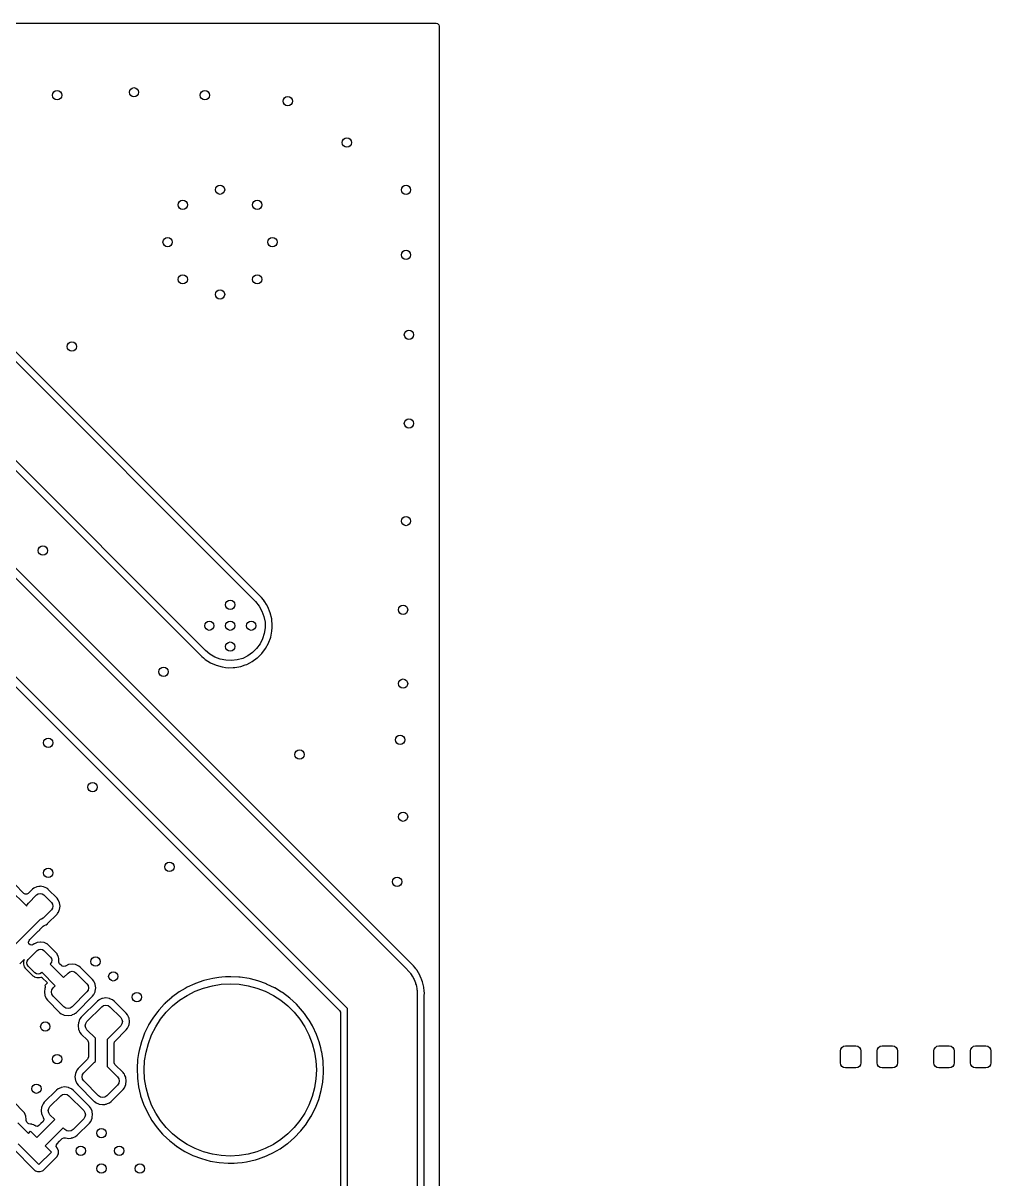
# Model space of a CAD drawing. Extents: x 4.14 to 8.85, y -5.31 to -1.77.
# Drawn here: x 6.973 to 8.609, y -3.728 to -1.773 of the extents above; entities that cross this region are included whole.
import ezdxf

# ---------------------------------------------------------------- set-up
doc = ezdxf.new("R2010")
doc.units = 0
doc.header["$MEASUREMENT"] = 0
doc.layers.add('BLACK', color=7, linetype='CONTINUOUS')

msp = doc.modelspace()

# ---------------------------------------------------------------- linework, layer by layer
at = {"layer": 'BLACK', "linetype": 'CONTINUOUS'}
for p, q in [((4.14018, -1.77301), (7.67085, -1.77301)), ((7.67085, -1.77301), (7.67353, -1.7738)), ((7.67353, -1.7738), (7.67536, -1.77591)), ((7.67536, -1.77591), (7.67581, -1.77797)), ((7.67581, -1.77797), (7.67581, -5.30864)), ((6.45842, -1.84407), (7.36459, -2.75024)), ((7.3755, -2.74442), (6.46835, -1.83727)), ((7.28108, -2.83376), (6.3922, -1.94488)), ((6.38875, -1.95817), (7.2746, -2.84402)), ((6.33274, -2.08423), (7.62176, -3.37324)), ((7.62923, -3.36398), (6.34267, -2.07742)), ((7.52094, -3.43946), (6.26652, -2.18504)), ((6.26308, -2.19832), (7.50766, -3.44291)), ((7.36459, -2.75024), (7.3656, -2.75127)), ((7.3656, -2.75127), (7.37168, -2.75881)), ((7.37887, -2.74855), (7.3755, -2.74442)), ((7.38087, -2.75099), (7.37887, -2.74855)), ((7.38106, -2.75123), (7.38087, -2.75099)), ((7.38116, -2.75139), (7.38106, -2.75123)), ((7.38402, -2.7562), (7.38116, -2.75139)), ((7.38116, -2.75139), (7.38116, -2.75139)), ((7.37168, -2.75881), (7.37644, -2.76723)), ((7.37644, -2.76723), (7.37977, -2.77632)), ((7.38645, -2.76028), (7.38402, -2.7562)), ((7.39044, -2.77003), (7.38645, -2.76028)), ((7.39294, -2.78027), (7.39044, -2.77003)), ((7.37977, -2.77632), (7.38157, -2.78583)), ((7.38157, -2.78583), (7.38179, -2.7955)), ((7.39296, -2.78045), (7.39294, -2.78027)), ((7.39309, -2.7819), (7.39296, -2.78045)), ((7.39296, -2.78045), (7.39296, -2.78045)), ((7.39391, -2.79076), (7.39309, -2.7819)), ((7.39367, -2.79495), (7.3939, -2.79094)), ((7.3939, -2.79094), (7.39391, -2.79076)), ((7.3939, -2.79094), (7.3939, -2.79094)), ((7.37751, -2.81431), (7.37313, -2.82294)), ((7.38042, -2.80508), (7.37751, -2.81431)), ((7.38179, -2.7955), (7.38042, -2.80508)), ((7.3881, -2.81989), (7.39063, -2.81305)), ((7.39063, -2.81305), (7.39117, -2.81159)), ((7.39117, -2.81159), (7.39331, -2.80128)), ((7.39331, -2.80128), (7.39367, -2.79495)), ((7.28846, -2.84002), (7.28108, -2.83376)), ((7.3674, -2.83074), (7.36048, -2.8375)), ((7.37313, -2.82294), (7.3674, -2.83074)), ((7.37625, -2.83887), (7.38234, -2.83086)), ((7.38234, -2.83086), (7.38245, -2.83072)), ((7.38234, -2.83086), (7.38234, -2.83086)), ((7.38245, -2.83072), (7.38752, -2.82148)), ((7.38752, -2.82148), (7.3881, -2.81989)), ((7.2746, -2.84402), (7.27467, -2.84407)), ((7.27467, -2.84407), (7.27467, -2.84408)), ((7.27467, -2.84408), (7.27743, -2.84645)), ((7.27743, -2.84645), (7.28055, -2.84914)), ((7.28055, -2.84914), (7.28946, -2.85476)), ((7.29676, -2.84499), (7.28846, -2.84002)), ((7.30577, -2.84853), (7.29676, -2.84499)), ((7.31523, -2.85056), (7.30577, -2.84853)), ((7.3249, -2.85102), (7.31523, -2.85056)), ((7.33451, -2.84989), (7.3249, -2.85102)), ((7.34381, -2.84721), (7.33451, -2.84989)), ((7.35254, -2.84304), (7.34381, -2.84721)), ((7.36048, -2.8375), (7.35254, -2.84304)), ((7.35565, -2.85484), (7.35981, -2.85269)), ((7.35981, -2.85269), (7.35998, -2.85261)), ((7.35981, -2.85269), (7.35981, -2.85269)), ((7.35998, -2.85261), (7.36853, -2.84645)), ((7.36853, -2.84645), (7.3689, -2.84609)), ((7.3689, -2.84609), (7.37556, -2.8396)), ((7.37556, -2.8396), (7.37607, -2.8391)), ((7.37607, -2.8391), (7.37625, -2.83887)), ((7.28946, -2.85476), (7.29911, -2.85901)), ((7.29911, -2.85901), (7.30927, -2.86178)), ((7.30927, -2.86178), (7.30945, -2.8618)), ((7.30945, -2.8618), (7.30945, -2.8618)), ((7.30945, -2.8618), (7.31486, -2.86244)), ((7.31486, -2.86244), (7.31973, -2.86302)), ((7.31973, -2.86302), (7.32786, -2.86277)), ((7.32786, -2.86277), (7.33008, -2.8627)), ((7.33008, -2.8627), (7.33008, -2.8627)), ((7.33008, -2.8627), (7.33026, -2.8627)), ((7.33026, -2.8627), (7.33385, -2.86205)), ((7.33385, -2.86205), (7.34045, -2.86085)), ((7.34045, -2.86085), (7.34063, -2.86082)), ((7.34045, -2.86085), (7.34045, -2.86085)), ((7.34063, -2.86082), (7.34827, -2.85823)), ((7.34827, -2.85823), (7.35044, -2.85749)), ((7.35044, -2.85749), (7.35061, -2.85743)), ((7.35044, -2.85749), (7.35044, -2.85749)), ((7.35061, -2.85743), (7.35565, -2.85484)), ((6.94914, -3.23686), (6.97885, -3.26658)), ((6.97395, -3.24495), (6.9583, -3.2293)), ((6.98795, -3.23797), (6.98097, -3.24495)), ((6.98805, -3.23786), (6.98795, -3.23797)), ((6.98817, -3.23777), (6.98805, -3.23786)), ((6.99048, -3.23596), (6.98817, -3.23777)), ((6.99073, -3.23576), (6.99048, -3.23596)), ((6.99048, -3.23596), (6.99048, -3.23596)), ((6.99593, -3.23351), (6.99073, -3.23576)), ((6.9991, -3.23308), (6.99593, -3.23351)), ((7.00121, -3.23279), (6.9991, -3.23308)), ((7.00155, -3.23274), (7.00121, -3.23279)), ((7.00716, -3.23351), (7.00155, -3.23274)), ((7.01236, -3.23576), (7.00716, -3.23351)), ((7.01335, -3.23654), (7.01236, -3.23576)), ((7.01492, -3.23777), (7.01335, -3.23654)), ((7.01504, -3.23786), (7.01492, -3.23777)), ((7.01492, -3.23777), (7.01492, -3.23777)), ((7.02984, -3.25266), (7.01504, -3.23786)), ((6.97572, -3.24609), (6.97395, -3.24495)), ((6.97851, -3.24629), (6.97572, -3.24609)), ((6.98097, -3.24495), (6.97851, -3.24629)), ((6.97944, -3.26416), (6.98136, -3.26128)), ((6.98136, -3.26128), (6.99528, -3.24736)), ((6.99528, -3.24736), (6.99816, -3.24544)), ((6.99816, -3.24544), (7.00155, -3.24477)), ((7.00155, -3.24477), (7.00494, -3.24544)), ((7.00494, -3.24544), (7.00781, -3.24736)), ((7.00781, -3.24736), (7.02034, -3.25989)), ((7.02034, -3.25989), (7.02226, -3.26276)), ((7.02226, -3.26276), (7.02293, -3.26615)), ((7.03194, -3.25534), (7.02984, -3.25266)), ((7.03419, -3.26054), (7.03194, -3.25534)), ((7.03496, -3.26615), (7.03419, -3.26054)), ((6.97885, -3.26658), (6.97899, -3.26644)), ((6.97899, -3.26644), (6.97944, -3.26416)), ((7.02034, -3.27242), (7.00642, -3.28634)), ((7.01365, -3.29584), (7.02984, -3.27965)), ((7.02226, -3.26954), (7.02034, -3.27242)), ((7.02293, -3.26615), (7.02226, -3.26954)), ((7.02984, -3.27965), (7.03049, -3.27881)), ((7.03049, -3.27881), (7.03174, -3.27722)), ((7.03174, -3.27722), (7.03194, -3.27697)), ((7.03174, -3.27722), (7.03174, -3.27722)), ((7.03194, -3.27697), (7.0321, -3.27659)), ((7.0321, -3.27659), (7.03367, -3.27297)), ((7.03367, -3.27297), (7.03419, -3.27177)), ((7.03419, -3.27177), (7.03496, -3.26615)), ((6.98999, -3.29999), (6.97373, -3.31624)), ((7.00126, -3.28871), (6.98999, -3.29999)), ((6.98999, -3.29999), (6.98999, -3.29999)), ((7.0007, -3.306), (7.00641, -3.30029)), ((7.00354, -3.28826), (7.00126, -3.28871)), ((7.00642, -3.28634), (7.00354, -3.28826)), ((7.00641, -3.30029), (7.00795, -3.29924)), ((7.00795, -3.29924), (7.01097, -3.29794)), ((7.01097, -3.29794), (7.01134, -3.29765)), ((7.01134, -3.29765), (7.01353, -3.29593)), ((7.01353, -3.29593), (7.01365, -3.29584)), ((7.01353, -3.29593), (7.01353, -3.29593)), ((6.97286, -3.31755), (6.95755, -3.33286)), ((6.97373, -3.31624), (6.97286, -3.31755)), ((6.98408, -3.32272), (6.98445, -3.32225)), ((6.98445, -3.32225), (6.99811, -3.3086)), ((6.99811, -3.3086), (6.99812, -3.30858)), ((6.99812, -3.30858), (6.99881, -3.3079)), ((6.99881, -3.3079), (7.00062, -3.30611)), ((7.00062, -3.30611), (7.00065, -3.30605)), ((7.00065, -3.30605), (7.0007, -3.306)), ((6.98121, -3.35652), (6.99652, -3.34121)), ((6.98162, -3.3273), (6.98251, -3.32465)), ((6.98231, -3.33001), (6.98162, -3.3273)), ((6.98436, -3.33192), (6.98231, -3.33001)), ((6.98251, -3.32465), (6.98272, -3.32438)), ((6.98272, -3.32438), (6.98406, -3.3227)), ((6.98406, -3.3227), (6.98406, -3.3227)), ((6.98406, -3.3227), (6.98408, -3.32272)), ((6.98711, -3.33242), (6.98436, -3.33192)), ((6.98969, -3.33135), (6.98711, -3.33242)), ((6.99112, -3.3302), (6.98969, -3.33135)), ((6.99136, -3.33001), (6.99112, -3.3302)), ((6.99165, -3.32988), (6.99136, -3.33001)), ((6.99618, -3.32782), (6.99165, -3.32988)), ((6.99165, -3.32988), (6.99165, -3.32988)), ((6.9965, -3.32767), (6.99618, -3.32782)), ((6.99618, -3.32782), (6.99618, -3.32782)), ((6.99685, -3.32762), (6.9965, -3.32767)), ((6.99652, -3.34121), (6.99907, -3.3395)), ((7.00174, -3.32692), (6.99685, -3.32762)), ((6.99685, -3.32762), (6.99685, -3.32762)), ((6.99907, -3.3395), (7.00209, -3.3389)), ((7.00209, -3.32687), (7.00174, -3.32692)), ((7.00244, -3.32692), (7.00209, -3.32687)), ((7.00209, -3.3389), (7.0051, -3.3395)), ((7.00733, -3.32762), (7.00244, -3.32692)), ((7.0051, -3.3395), (7.00766, -3.34121)), ((7.00768, -3.32767), (7.00733, -3.32762)), ((7.00733, -3.32762), (7.00733, -3.32762)), ((7.00766, -3.34121), (7.01879, -3.35234)), ((7.008, -3.32782), (7.00768, -3.32767)), ((7.01253, -3.32988), (7.008, -3.32782)), ((7.008, -3.32782), (7.008, -3.32782)), ((7.01281, -3.33001), (7.01253, -3.32988)), ((7.01306, -3.3302), (7.01281, -3.33001)), ((7.01449, -3.33135), (7.01306, -3.3302)), ((7.01306, -3.3302), (7.01306, -3.3302)), ((7.0147, -3.33152), (7.01449, -3.33135)), ((7.02848, -3.3453), (7.0147, -3.33152)), ((6.96709, -3.36362), (6.97405, -3.35666)), ((6.97405, -3.35666), (6.97297, -3.3598)), ((6.97297, -3.3598), (6.97297, -3.35996)), ((6.97297, -3.35996), (6.97298, -3.36357)), ((6.9789, -3.36209), (6.9795, -3.35907)), ((6.9795, -3.35907), (6.98121, -3.35652)), ((7.01879, -3.35234), (7.0205, -3.3549)), ((7.0205, -3.36093), (7.01879, -3.36348)), ((7.0205, -3.3549), (7.0211, -3.35791)), ((7.0211, -3.35791), (7.0205, -3.36093)), ((7.02999, -3.34719), (7.02848, -3.3453)), ((7.03012, -3.34747), (7.02999, -3.34719)), ((7.03194, -3.35146), (7.03012, -3.34747)), ((7.03012, -3.34747), (7.03012, -3.34747)), ((7.03233, -3.35232), (7.03194, -3.35146)), ((7.03238, -3.35267), (7.03233, -3.35232)), ((7.03272, -3.35502), (7.03238, -3.35267)), ((7.03238, -3.35267), (7.03238, -3.35267)), ((7.03313, -3.35791), (7.03272, -3.35502)), ((7.03291, -3.35945), (7.03308, -3.35826)), ((7.03297, -3.36121), (7.03291, -3.35945)), ((7.03431, -3.36366), (7.03297, -3.36121)), ((7.03308, -3.35826), (7.03313, -3.35791)), ((7.03308, -3.35826), (7.03308, -3.35826)), ((6.97298, -3.36357), (6.97298, -3.3644)), ((6.97298, -3.3644), (6.97447, -3.36874)), ((6.97447, -3.36874), (6.97609, -3.37092)), ((6.97609, -3.37092), (6.98908, -3.38391)), ((6.9795, -3.3651), (6.9789, -3.36209)), ((6.98121, -3.36766), (6.9795, -3.3651)), ((6.99234, -3.37879), (6.98121, -3.36766)), ((6.9949, -3.3805), (6.99234, -3.37879)), ((6.99791, -3.3811), (6.9949, -3.3805)), ((7.00093, -3.3805), (6.99791, -3.3811)), ((7.00348, -3.37879), (7.00093, -3.3805)), ((7.00418, -3.3781), (7.00348, -3.37879)), ((7.02692, -3.40084), (7.00418, -3.3781)), ((7.01879, -3.36348), (7.0181, -3.36418)), ((7.0181, -3.36418), (7.04084, -3.38692)), ((7.03771, -3.36706), (7.03431, -3.36366)), ((7.03839, -3.36763), (7.03771, -3.36706)), ((7.04104, -3.36851), (7.03839, -3.36763)), ((7.04084, -3.38692), (7.04841, -3.37935)), ((7.04375, -3.36781), (7.04104, -3.36851)), ((7.04378, -3.3678), (7.04375, -3.36781)), ((7.04403, -3.3676), (7.04378, -3.3678)), ((7.04948, -3.36524), (7.04403, -3.3676)), ((7.04841, -3.37935), (7.0516, -3.37722)), ((7.05537, -3.36443), (7.04948, -3.36524)), ((7.0516, -3.37722), (7.05537, -3.37647)), ((7.06125, -3.36524), (7.05537, -3.36443)), ((7.05537, -3.37647), (7.05913, -3.37722)), ((7.05913, -3.37722), (7.06233, -3.37935)), ((7.0667, -3.3676), (7.06125, -3.36524)), ((7.06233, -3.37935), (7.08042, -3.39745)), ((7.0695, -3.3698), (7.0667, -3.3676)), ((7.08998, -3.39027), (7.0695, -3.3698)), ((7.62176, -3.37324), (7.62277, -3.37427)), ((7.62277, -3.37427), (7.62471, -3.37668)), ((7.62471, -3.37668), (7.62679, -3.37897)), ((7.62679, -3.37897), (7.62774, -3.38044)), ((7.62774, -3.38044), (7.62884, -3.38181)), ((7.62934, -3.36409), (7.62923, -3.36398)), ((7.63241, -3.36698), (7.62934, -3.36409)), ((7.63252, -3.36712), (7.63241, -3.36698)), ((7.63526, -3.37059), (7.63252, -3.36712)), ((7.63252, -3.36712), (7.63252, -3.36712)), ((7.63532, -3.37066), (7.63526, -3.37059)), ((7.63648, -3.37209), (7.63532, -3.37066)), ((7.63823, -3.37423), (7.63648, -3.37209)), ((7.63832, -3.37439), (7.63823, -3.37423)), ((7.63838, -3.37448), (7.63832, -3.37439)), ((7.63875, -3.37502), (7.63838, -3.37448)), ((7.63893, -3.37525), (7.63875, -3.37502)), ((7.64104, -3.37894), (7.63893, -3.37525)), ((7.64122, -3.37925), (7.64104, -3.37894)), ((7.64126, -3.37932), (7.64122, -3.37925)), ((7.64352, -3.38311), (7.64126, -3.37932)), ((6.98908, -3.38391), (6.98914, -3.38395)), ((6.98914, -3.38395), (6.9911, -3.38541)), ((6.9911, -3.38541), (6.99128, -3.38554)), ((6.99128, -3.38554), (6.99142, -3.38559)), ((6.99142, -3.38559), (6.99142, -3.38559)), ((6.99142, -3.38559), (6.99548, -3.38697)), ((6.99548, -3.38697), (6.99548, -3.38697)), ((6.99548, -3.38697), (6.99563, -3.38703)), ((6.99563, -3.38703), (6.99793, -3.38702)), ((6.99793, -3.38702), (7.00006, -3.38702)), ((7.00006, -3.38702), (7.00006, -3.38702)), ((7.00006, -3.38702), (7.00022, -3.38702)), ((7.00022, -3.38702), (7.00243, -3.38626)), ((7.00243, -3.38626), (7.00391, -3.38635)), ((7.00391, -3.38635), (7.00442, -3.38672)), ((7.00442, -3.38672), (7.01357, -3.39587)), ((7.01357, -3.39587), (7.00915, -3.4003)), ((7.00915, -3.4003), (7.00989, -3.40165)), ((7.08042, -3.39745), (7.08255, -3.40064)), ((7.08255, -3.40064), (7.0833, -3.40441)), ((7.09217, -3.39307), (7.08998, -3.39027)), ((7.09322, -3.39548), (7.09217, -3.39307)), ((7.09436, -3.39813), (7.09322, -3.39548)), ((7.09453, -3.39852), (7.09436, -3.39813)), ((7.09534, -3.40441), (7.09453, -3.39852)), ((7.26272, -3.39758), (7.24989, -3.40351)), ((7.26376, -3.3971), (7.26272, -3.39758)), ((7.27831, -3.39203), (7.26376, -3.3971)), ((7.29329, -3.38841), (7.27831, -3.39203)), ((7.29255, -3.40082), (7.30761, -3.39844)), ((7.30365, -3.38695), (7.29329, -3.38841)), ((7.30842, -3.38628), (7.30365, -3.38695)), ((7.30761, -3.39844), (7.32283, -3.39764)), ((7.30854, -3.38627), (7.30842, -3.38628)), ((7.30842, -3.38628), (7.30842, -3.38628)), ((7.31458, -3.38601), (7.30854, -3.38627)), ((7.32381, -3.38563), (7.31458, -3.38601)), ((7.32283, -3.39764), (7.33806, -3.39844)), ((7.32394, -3.38562), (7.32381, -3.38563)), ((7.32381, -3.38563), (7.32381, -3.38563)), ((7.3374, -3.38637), (7.32394, -3.38562)), ((7.3392, -3.38647), (7.3374, -3.38637)), ((7.33806, -3.39844), (7.35312, -3.40082)), ((7.33932, -3.38648), (7.3392, -3.38647)), ((7.3392, -3.38647), (7.3392, -3.38647)), ((7.35454, -3.38884), (7.33932, -3.38648)), ((7.35466, -3.38887), (7.35454, -3.38884)), ((7.3568, -3.38942), (7.35466, -3.38887)), ((7.35466, -3.38887), (7.35466, -3.38887)), ((7.36946, -3.39267), (7.3568, -3.38942)), ((7.36958, -3.39271), (7.36946, -3.39267)), ((7.38383, -3.3979), (7.36958, -3.39271)), ((7.36958, -3.39271), (7.36958, -3.39271)), ((7.38394, -3.39794), (7.38383, -3.3979)), ((7.38383, -3.3979), (7.38383, -3.3979)), ((7.38405, -3.39799), (7.38394, -3.39794)), ((7.38525, -3.39856), (7.38405, -3.39799)), ((7.38405, -3.39799), (7.38405, -3.39799)), ((7.39784, -3.4046), (7.38525, -3.39856)), ((7.62884, -3.38181), (7.63037, -3.3845)), ((7.63037, -3.3845), (7.63205, -3.38709)), ((7.63205, -3.38709), (7.63274, -3.3887)), ((7.63274, -3.3887), (7.63361, -3.39023)), ((7.63361, -3.39023), (7.63467, -3.39313)), ((7.63467, -3.39313), (7.6359, -3.39597)), ((7.6359, -3.39597), (7.63633, -3.39767)), ((7.63633, -3.39767), (7.63693, -3.39932)), ((7.63693, -3.39932), (7.63751, -3.40236)), ((7.64362, -3.38328), (7.64352, -3.38311)), ((7.64369, -3.38345), (7.64362, -3.38328)), ((7.64373, -3.38356), (7.64369, -3.38345)), ((7.64369, -3.38345), (7.64369, -3.38345)), ((7.64401, -3.38414), (7.64373, -3.38356)), ((7.64416, -3.3844), (7.64401, -3.38414)), ((7.64423, -3.38457), (7.64416, -3.3844)), ((7.64583, -3.38869), (7.64423, -3.38457)), ((7.64423, -3.38457), (7.64423, -3.38457)), ((7.64586, -3.38877), (7.64583, -3.38869)), ((7.6462, -3.38961), (7.64586, -3.38877)), ((7.64761, -3.39303), (7.6462, -3.38961)), ((7.64765, -3.39321), (7.64761, -3.39303)), ((7.64768, -3.39332), (7.64765, -3.39321)), ((7.64787, -3.39394), (7.64768, -3.39332)), ((7.64798, -3.39422), (7.64787, -3.39394)), ((7.64802, -3.3944), (7.64798, -3.39422)), ((7.649, -3.39871), (7.64802, -3.3944)), ((7.64901, -3.39879), (7.649, -3.39871)), ((7.65005, -3.40302), (7.64901, -3.39879)), ((7.00924, -3.40548), (7.00843, -3.41137)), ((7.00843, -3.41137), (7.00924, -3.41725)), ((7.00938, -3.40516), (7.00924, -3.40548)), ((7.00924, -3.41725), (7.00937, -3.41756)), ((7.00937, -3.41756), (7.00937, -3.41756)), ((7.00937, -3.41756), (7.00975, -3.41842)), ((7.00959, -3.40467), (7.00938, -3.40516)), ((7.00989, -3.40165), (7.00959, -3.40467)), ((7.00975, -3.41842), (7.0116, -3.4227)), ((7.02047, -3.41137), (7.02122, -3.4076)), ((7.02122, -3.41513), (7.02047, -3.41137)), ((7.02122, -3.4076), (7.02335, -3.40441)), ((7.02335, -3.41833), (7.02122, -3.41513)), ((7.02335, -3.40441), (7.02692, -3.40084)), ((7.04145, -3.43642), (7.02335, -3.41833)), ((7.08042, -3.41137), (7.05537, -3.43642)), ((7.06254, -3.44598), (7.08998, -3.41854)), ((7.08255, -3.40817), (7.08042, -3.41137)), ((7.0833, -3.40441), (7.08255, -3.40817)), ((7.08998, -3.41854), (7.09178, -3.41624)), ((7.09178, -3.41624), (7.09198, -3.41599)), ((7.09198, -3.41599), (7.09217, -3.41574)), ((7.09198, -3.41599), (7.09198, -3.41599)), ((7.09217, -3.41574), (7.09421, -3.41103)), ((7.09421, -3.41103), (7.0944, -3.4106)), ((7.0944, -3.4106), (7.09453, -3.41029)), ((7.0944, -3.4106), (7.0944, -3.4106)), ((7.09453, -3.41029), (7.09534, -3.40441)), ((7.22412, -3.42034), (7.22403, -3.42041)), ((7.23192, -3.41468), (7.22412, -3.42034)), ((7.22412, -3.42034), (7.22412, -3.42034)), ((7.23649, -3.41136), (7.23192, -3.41468)), ((7.23659, -3.4113), (7.23649, -3.41136)), ((7.24656, -3.40545), (7.23659, -3.4113)), ((7.23659, -3.4113), (7.23659, -3.4113)), ((7.23721, -3.42546), (7.25, -3.41715)), ((7.24978, -3.40356), (7.24656, -3.40545)), ((7.24989, -3.40351), (7.24978, -3.40356)), ((7.24989, -3.40351), (7.24989, -3.40351)), ((7.25, -3.41715), (7.26359, -3.41023)), ((7.26359, -3.41023), (7.27782, -3.40477)), ((7.27782, -3.40477), (7.29255, -3.40082)), ((7.35312, -3.40082), (7.36785, -3.40477)), ((7.36785, -3.40477), (7.38208, -3.41023)), ((7.38208, -3.41023), (7.39567, -3.41715)), ((7.39567, -3.41715), (7.40846, -3.42546)), ((7.39794, -3.40466), (7.39784, -3.4046)), ((7.40957, -3.4117), (7.39794, -3.40466)), ((7.39794, -3.40466), (7.39794, -3.40466)), ((7.41101, -3.41258), (7.40957, -3.4117)), ((7.42335, -3.4218), (7.41101, -3.41258)), ((7.63751, -3.40236), (7.63826, -3.40535)), ((7.63826, -3.40535), (7.63841, -3.4071)), ((7.63841, -3.4071), (7.63873, -3.40883)), ((7.63873, -3.40883), (7.6388, -3.41192)), ((7.6388, -3.41192), (7.63906, -3.415)), ((7.63906, -3.415), (7.63906, -3.85)), ((7.65011, -3.40327), (7.65005, -3.40302)), ((7.65013, -3.40354), (7.65011, -3.40327)), ((7.65014, -3.40356), (7.65013, -3.40354)), ((7.65024, -3.4042), (7.65014, -3.40356)), ((7.6503, -3.40449), (7.65024, -3.4042)), ((7.65032, -3.40468), (7.6503, -3.40449)), ((7.65065, -3.40909), (7.65032, -3.40468)), ((7.65032, -3.40468), (7.65032, -3.40468)), ((7.65065, -3.40917), (7.65065, -3.40909)), ((7.65107, -3.41376), (7.65065, -3.40917)), ((7.65089, -3.41693), (7.65106, -3.41394)), ((7.65089, -3.41721), (7.65089, -3.41693)), ((7.65089, -3.85359), (7.65089, -3.41721)), ((7.65106, -3.41394), (7.65107, -3.41376)), ((7.65106, -3.41394), (7.65106, -3.41394)), ((7.0116, -3.4227), (7.0138, -3.4255)), ((7.0138, -3.4255), (7.03427, -3.44598)), ((7.04464, -3.43855), (7.04145, -3.43642)), ((7.04841, -3.4393), (7.04464, -3.43855)), ((7.05217, -3.43855), (7.04841, -3.4393)), ((7.05537, -3.43642), (7.05217, -3.43855)), ((7.0983, -3.42686), (7.07086, -3.4543)), ((7.08042, -3.46148), (7.10548, -3.43642)), ((7.10064, -3.42503), (7.0983, -3.42686)), ((7.10085, -3.42486), (7.10064, -3.42503)), ((7.1011, -3.42467), (7.10085, -3.42486)), ((7.10085, -3.42486), (7.10085, -3.42486)), ((7.10584, -3.42262), (7.1011, -3.42467)), ((7.10548, -3.43642), (7.10867, -3.43429)), ((7.10624, -3.42244), (7.10584, -3.42262)), ((7.10655, -3.42231), (7.10624, -3.42244)), ((7.10624, -3.42244), (7.10624, -3.42244)), ((7.11244, -3.4215), (7.10655, -3.42231)), ((7.10867, -3.43429), (7.11244, -3.43354)), ((7.11832, -3.42231), (7.11244, -3.4215)), ((7.11244, -3.43354), (7.1162, -3.43429)), ((7.1162, -3.43429), (7.1194, -3.43642)), ((7.11863, -3.42244), (7.11832, -3.42231)), ((7.11936, -3.42276), (7.11863, -3.42244)), ((7.11863, -3.42244), (7.11863, -3.42244)), ((7.12377, -3.42467), (7.11936, -3.42276)), ((7.1194, -3.43642), (7.13749, -3.45452)), ((7.12657, -3.42686), (7.12377, -3.42467)), ((7.14705, -3.44734), (7.12657, -3.42686)), ((7.21108, -3.43218), (7.20254, -3.4414)), ((7.2125, -3.43064), (7.21108, -3.43218)), ((7.2126, -3.43056), (7.2125, -3.43064)), ((7.22394, -3.42049), (7.2126, -3.43056)), ((7.21458, -3.44584), (7.22536, -3.43505)), ((7.22403, -3.42041), (7.22394, -3.42049)), ((7.22394, -3.42049), (7.22394, -3.42049)), ((7.22536, -3.43505), (7.23721, -3.42546)), ((7.40846, -3.42546), (7.42031, -3.43505)), ((7.42031, -3.43505), (7.43109, -3.44584)), ((7.43473, -3.43219), (7.42335, -3.4218)), ((7.44504, -3.44364), (7.43473, -3.43219)), ((7.52094, -3.85), (7.52094, -3.43946)), ((7.03427, -3.44598), (7.03707, -3.44817)), ((7.03707, -3.44817), (7.03971, -3.44931)), ((7.03971, -3.44931), (7.04212, -3.45036)), ((7.04212, -3.45036), (7.04252, -3.45053)), ((7.04252, -3.45053), (7.04841, -3.45134)), ((7.04841, -3.45134), (7.05429, -3.45053)), ((7.05429, -3.45053), (7.05469, -3.45036)), ((7.05469, -3.45036), (7.05603, -3.44978)), ((7.05603, -3.44978), (7.05974, -3.44817)), ((7.05974, -3.44817), (7.05999, -3.44798)), ((7.05999, -3.44798), (7.06107, -3.44713)), ((7.06107, -3.44713), (7.06254, -3.44598)), ((7.06867, -3.4571), (7.06747, -3.45987)), ((7.07086, -3.4543), (7.06867, -3.4571)), ((7.13749, -3.45452), (7.13962, -3.45771)), ((7.13962, -3.45771), (7.14037, -3.46148)), ((7.14924, -3.45014), (7.14705, -3.44734)), ((7.15065, -3.45339), (7.14924, -3.45014)), ((7.15146, -3.45527), (7.15065, -3.45339)), ((7.1516, -3.45559), (7.15146, -3.45527)), ((7.15241, -3.46148), (7.1516, -3.45559)), ((7.19077, -3.4574), (7.18474, -3.46719)), ((7.19272, -3.45422), (7.19077, -3.4574)), ((7.193, -3.45385), (7.19272, -3.45422)), ((7.20027, -3.44428), (7.193, -3.45385)), ((7.19668, -3.47047), (7.20499, -3.45768)), ((7.20204, -3.44195), (7.20027, -3.44428)), ((7.20254, -3.4414), (7.20204, -3.44195)), ((7.20499, -3.45768), (7.21458, -3.44584)), ((7.43109, -3.44584), (7.44068, -3.45768)), ((7.44068, -3.45768), (7.44899, -3.47047)), ((7.44511, -3.44374), (7.44504, -3.44364)), ((7.4481, -3.4478), (7.44511, -3.44374)), ((7.44511, -3.44374), (7.44511, -3.44374)), ((7.45418, -3.45604), (7.4481, -3.4478)), ((7.45613, -3.45932), (7.45418, -3.45604)), ((7.4618, -3.46882), (7.45613, -3.45932)), ((7.50766, -3.44291), (7.509, -3.44536)), ((7.509, -3.44536), (7.50911, -3.44642)), ((7.50911, -3.44642), (7.50911, -3.85267)), ((7.06631, -3.46255), (7.0655, -3.46844)), ((7.0655, -3.46844), (7.06631, -3.47432)), ((7.06645, -3.46223), (7.06631, -3.46255)), ((7.06631, -3.47432), (7.06644, -3.47463)), ((7.06644, -3.47463), (7.06644, -3.47463)), ((7.06644, -3.47463), (7.06682, -3.47549)), ((7.06747, -3.45987), (7.06645, -3.46223)), ((7.06682, -3.47549), (7.06867, -3.47977)), ((7.07754, -3.46844), (7.07829, -3.46467)), ((7.07829, -3.4722), (7.07754, -3.46844)), ((7.07829, -3.46467), (7.08042, -3.46148)), ((7.08042, -3.4754), (7.07829, -3.4722)), ((7.09474, -3.48971), (7.08042, -3.4754)), ((7.13749, -3.46844), (7.11442, -3.49151)), ((7.1277, -3.49495), (7.14705, -3.47561)), ((7.13962, -3.46524), (7.13749, -3.46844)), ((7.14037, -3.46148), (7.13962, -3.46524)), ((7.14705, -3.47561), (7.14924, -3.47281)), ((7.14924, -3.47281), (7.15122, -3.46825)), ((7.15122, -3.46825), (7.15147, -3.46767)), ((7.15147, -3.46767), (7.1516, -3.46736)), ((7.15147, -3.46767), (7.15147, -3.46767)), ((7.1516, -3.46736), (7.15241, -3.46148)), ((7.18465, -3.46734), (7.1779, -3.48119)), ((7.18474, -3.46719), (7.18465, -3.46734)), ((7.18976, -3.48406), (7.19668, -3.47047)), ((7.44899, -3.47047), (7.45591, -3.48406)), ((7.46207, -3.46928), (7.4618, -3.46882)), ((7.46212, -3.46939), (7.46207, -3.46928)), ((7.46235, -3.46988), (7.46212, -3.46939)), ((7.46212, -3.46939), (7.46212, -3.46939)), ((7.46863, -3.48322), (7.46235, -3.46988)), ((7.06867, -3.47977), (7.07086, -3.48257)), ((7.07086, -3.48257), (7.08145, -3.49316)), ((7.08145, -3.49316), (7.08279, -3.49561)), ((7.08279, -3.49561), (7.08291, -3.49667)), ((7.08291, -3.49667), (7.08291, -3.52133)), ((7.09474, -3.52883), (7.09474, -3.48971)), ((7.11442, -3.49151), (7.11442, -3.53734)), ((7.12625, -3.49846), (7.12704, -3.49578)), ((7.12625, -3.53038), (7.12625, -3.49846)), ((7.12704, -3.49578), (7.1277, -3.49495)), ((7.17253, -3.49563), (7.16859, -3.51052)), ((7.17542, -3.48785), (7.17253, -3.49563)), ((7.17785, -3.4813), (7.17542, -3.48785)), ((7.1779, -3.48119), (7.17785, -3.4813)), ((7.17785, -3.4813), (7.17785, -3.4813)), ((7.18035, -3.51302), (7.18429, -3.49829)), ((7.18429, -3.49829), (7.18976, -3.48406)), ((7.45591, -3.48406), (7.46137, -3.49829)), ((7.46137, -3.49829), (7.46532, -3.51302)), ((7.47088, -3.48955), (7.46863, -3.48322)), ((7.47364, -3.4973), (7.47088, -3.48955)), ((7.47379, -3.49773), (7.47364, -3.4973)), ((7.47581, -3.50582), (7.47379, -3.49773)), ((7.16781, -3.51537), (7.16616, -3.52555)), ((7.16859, -3.51052), (7.16781, -3.51537)), ((7.17796, -3.52808), (7.18035, -3.51302)), ((7.46532, -3.51302), (7.46771, -3.52808)), ((7.47736, -3.51201), (7.47581, -3.50582)), ((7.47752, -3.51268), (7.47736, -3.51201)), ((7.47977, -3.52792), (7.47752, -3.51268)), ((8.35477, -3.51117), (8.35543, -3.50788)), ((8.35477, -3.53135), (8.35477, -3.51117)), ((8.35543, -3.50788), (8.35729, -3.50508)), ((8.35729, -3.50508), (8.36009, -3.50321)), ((8.36009, -3.50321), (8.36338, -3.50256)), ((8.36338, -3.50256), (8.38061, -3.50256)), ((8.38061, -3.50256), (8.3839, -3.50321)), ((8.3839, -3.50321), (8.3867, -3.50508)), ((8.3867, -3.50508), (8.38856, -3.50788)), ((8.38856, -3.50788), (8.38922, -3.51117)), ((8.38922, -3.51117), (8.38922, -3.53135)), ((8.41678, -3.51117), (8.41743, -3.50788)), ((8.41678, -3.53135), (8.41678, -3.51117)), ((8.41743, -3.50788), (8.4193, -3.50508)), ((8.4193, -3.50508), (8.4221, -3.50321)), ((8.4221, -3.50321), (8.42539, -3.50256)), ((8.42539, -3.50256), (8.44262, -3.50256)), ((8.44262, -3.50256), (8.44591, -3.50321)), ((8.44591, -3.50321), (8.44871, -3.50508)), ((8.44871, -3.50508), (8.45057, -3.50788)), ((8.45057, -3.50788), (8.45123, -3.51117)), ((8.45123, -3.51117), (8.45123, -3.53135)), ((8.51265, -3.51117), (8.5133, -3.50788)), ((8.51265, -3.53135), (8.51265, -3.51117)), ((8.5133, -3.50788), (8.51517, -3.50508)), ((8.51517, -3.50508), (8.51796, -3.50321)), ((8.51796, -3.50321), (8.52126, -3.50256)), ((8.52126, -3.50256), (8.53848, -3.50256)), ((8.53848, -3.50256), (8.54178, -3.50321)), ((8.54178, -3.50321), (8.54457, -3.50508)), ((8.54457, -3.50508), (8.54644, -3.50788)), ((8.54644, -3.50788), (8.54709, -3.51117)), ((8.54709, -3.51117), (8.54709, -3.53135)), ((8.57465, -3.51117), (8.57531, -3.50788)), ((8.57465, -3.53135), (8.57465, -3.51117)), ((8.57531, -3.50788), (8.57718, -3.50508)), ((8.57718, -3.50508), (8.57997, -3.50321)), ((8.57997, -3.50321), (8.58327, -3.50256)), ((8.58327, -3.50256), (8.60049, -3.50256)), ((8.60049, -3.50256), (8.60379, -3.50321)), ((8.60379, -3.50321), (8.60658, -3.50508)), ((8.60658, -3.50508), (8.60845, -3.50788)), ((8.60845, -3.50788), (8.6091, -3.51117)), ((8.6091, -3.51117), (8.6091, -3.53135)), ((7.08145, -3.52484), (7.06544, -3.54085)), ((7.075, -3.54803), (7.0931, -3.52993)), ((7.08212, -3.52402), (7.08145, -3.52484)), ((7.08291, -3.52133), (7.08212, -3.52402)), ((7.0931, -3.52993), (7.09474, -3.52883)), ((7.11442, -3.53734), (7.13207, -3.55499)), ((7.12637, -3.53144), (7.12625, -3.53038)), ((7.1277, -3.53389), (7.12637, -3.53144)), ((7.14163, -3.54781), (7.1277, -3.53389)), ((7.16612, -3.52585), (7.16518, -3.54074)), ((7.16613, -3.52573), (7.16612, -3.52585)), ((7.16612, -3.52585), (7.16612, -3.52585)), ((7.16616, -3.52555), (7.16613, -3.52573)), ((7.17717, -3.54331), (7.17796, -3.52808)), ((7.46771, -3.52808), (7.4685, -3.54331)), ((7.47999, -3.53244), (7.47977, -3.52792)), ((7.48043, -3.54129), (7.47999, -3.53244)), ((8.35543, -3.53464), (8.35477, -3.53135)), ((8.35729, -3.53744), (8.35543, -3.53464)), ((8.36009, -3.53931), (8.35729, -3.53744)), ((8.3867, -3.53744), (8.3839, -3.53931)), ((8.38856, -3.53464), (8.3867, -3.53744)), ((8.38922, -3.53135), (8.38856, -3.53464)), ((8.41743, -3.53464), (8.41678, -3.53135)), ((8.4193, -3.53744), (8.41743, -3.53464)), ((8.4221, -3.53931), (8.4193, -3.53744)), ((8.44871, -3.53744), (8.44591, -3.53931)), ((8.45057, -3.53464), (8.44871, -3.53744)), ((8.45123, -3.53135), (8.45057, -3.53464)), ((8.5133, -3.53464), (8.51265, -3.53135)), ((8.51517, -3.53744), (8.5133, -3.53464)), ((8.51796, -3.53931), (8.51517, -3.53744)), ((8.54457, -3.53744), (8.54178, -3.53931)), ((8.54644, -3.53464), (8.54457, -3.53744)), ((8.54709, -3.53135), (8.54644, -3.53464)), ((8.57531, -3.53464), (8.57465, -3.53135)), ((8.57718, -3.53744), (8.57531, -3.53464)), ((8.57997, -3.53931), (8.57718, -3.53744)), ((8.60658, -3.53744), (8.60379, -3.53931)), ((8.60845, -3.53464), (8.60658, -3.53744)), ((8.6091, -3.53135), (8.60845, -3.53464)), ((7.06089, -3.5491), (7.06008, -3.55499)), ((7.06008, -3.55499), (7.06089, -3.56087)), ((7.06325, -3.54365), (7.06089, -3.5491)), ((7.06544, -3.54085), (7.06325, -3.54365)), ((7.07212, -3.55499), (7.07287, -3.55122)), ((7.07287, -3.55875), (7.07212, -3.55499)), ((7.07287, -3.55122), (7.075, -3.54803)), ((7.13207, -3.55499), (7.1342, -3.55818)), ((7.14268, -3.54916), (7.14163, -3.54781)), ((7.14337, -3.55004), (7.14268, -3.54916)), ((7.14382, -3.55061), (7.14337, -3.55004)), ((7.14477, -3.55279), (7.14382, -3.55061)), ((7.14602, -3.55568), (7.14477, -3.55279)), ((7.14618, -3.55606), (7.14602, -3.55568)), ((7.14699, -3.56195), (7.14618, -3.55606)), ((7.16518, -3.54074), (7.16516, -3.54111)), ((7.16516, -3.54111), (7.1657, -3.5565)), ((7.1657, -3.5565), (7.16571, -3.55662)), ((7.16571, -3.55662), (7.16571, -3.55662)), ((7.16571, -3.55662), (7.16575, -3.55692)), ((7.16575, -3.55692), (7.16774, -3.57177)), ((7.17796, -3.55853), (7.17717, -3.54331)), ((7.4685, -3.54331), (7.46771, -3.55853)), ((7.47928, -3.56307), (7.47976, -3.55688)), ((7.47976, -3.55688), (7.48046, -3.54779)), ((7.48052, -3.54331), (7.48043, -3.54129)), ((7.48046, -3.54771), (7.48052, -3.54331)), ((7.48046, -3.54779), (7.48046, -3.54771)), ((7.48046, -3.54779), (7.48046, -3.54779)), ((8.36338, -3.53996), (8.36009, -3.53931)), ((8.38061, -3.53996), (8.36338, -3.53996)), ((8.3839, -3.53931), (8.38061, -3.53996)), ((8.42539, -3.53996), (8.4221, -3.53931)), ((8.44262, -3.53996), (8.42539, -3.53996)), ((8.44591, -3.53931), (8.44262, -3.53996)), ((8.52126, -3.53996), (8.51796, -3.53931)), ((8.53848, -3.53996), (8.52126, -3.53996)), ((8.54178, -3.53931), (8.53848, -3.53996)), ((8.58327, -3.53996), (8.57997, -3.53931)), ((8.60049, -3.53996), (8.58327, -3.53996)), ((8.60379, -3.53931), (8.60049, -3.53996)), ((7.03165, -3.57525), (7.02885, -3.57744)), ((7.03617, -3.57329), (7.03165, -3.57525)), ((7.03679, -3.57302), (7.03617, -3.57329)), ((7.0371, -3.57289), (7.03679, -3.57302)), ((7.03679, -3.57302), (7.03679, -3.57302)), ((7.04299, -3.57208), (7.0371, -3.57289)), ((7.04887, -3.57289), (7.04299, -3.57208)), ((7.04918, -3.57302), (7.04887, -3.57289)), ((7.04999, -3.57337), (7.04918, -3.57302)), ((7.04918, -3.57302), (7.04918, -3.57302)), ((7.05432, -3.57525), (7.04999, -3.57337)), ((7.05457, -3.57544), (7.05432, -3.57525)), ((7.05509, -3.57585), (7.05457, -3.57544)), ((7.05457, -3.57544), (7.05457, -3.57544)), ((7.05712, -3.57744), (7.05509, -3.57585)), ((7.06089, -3.56087), (7.06102, -3.56118)), ((7.06102, -3.56118), (7.06102, -3.56118)), ((7.06102, -3.56118), (7.0615, -3.56228)), ((7.0615, -3.56228), (7.06325, -3.56632)), ((7.06325, -3.56632), (7.06544, -3.56912)), ((7.06544, -3.56912), (7.09288, -3.59656)), ((7.075, -3.56195), (7.07287, -3.55875)), ((7.10005, -3.587), (7.075, -3.56195)), ((7.13207, -3.5689), (7.11397, -3.587)), ((7.12115, -3.59656), (7.14163, -3.57608)), ((7.1342, -3.56571), (7.13207, -3.5689)), ((7.1342, -3.55818), (7.13495, -3.56195)), ((7.13495, -3.56195), (7.1342, -3.56571)), ((7.14163, -3.57608), (7.14382, -3.57328)), ((7.14382, -3.57328), (7.14618, -3.56783)), ((7.14618, -3.56783), (7.14699, -3.56195)), ((7.16774, -3.57177), (7.17125, -3.58677)), ((7.18035, -3.57359), (7.17796, -3.55853)), ((7.18429, -3.58832), (7.18035, -3.57359)), ((7.46532, -3.57359), (7.46137, -3.58832)), ((7.46771, -3.55853), (7.46532, -3.57359)), ((7.47661, -3.57824), (7.47911, -3.56405)), ((7.47911, -3.56405), (7.47926, -3.56319)), ((7.47926, -3.56319), (7.47928, -3.56307)), ((7.47926, -3.56319), (7.47926, -3.56319)), ((7.02885, -3.57744), (7.00837, -3.59792)), ((7.01793, -3.6051), (7.03603, -3.587)), ((7.03603, -3.587), (7.03922, -3.58487)), ((7.03922, -3.58487), (7.04299, -3.58412)), ((7.04299, -3.58412), (7.04675, -3.58487)), ((7.04675, -3.58487), (7.04995, -3.587)), ((7.04995, -3.587), (7.075, -3.61205)), ((7.08456, -3.60488), (7.05712, -3.57744)), ((7.10325, -3.58913), (7.10005, -3.587)), ((7.10701, -3.58988), (7.10325, -3.58913)), ((7.11078, -3.58913), (7.10701, -3.58988)), ((7.11397, -3.587), (7.11078, -3.58913)), ((7.17125, -3.58677), (7.17129, -3.58689)), ((7.17129, -3.58689), (7.17129, -3.58689)), ((7.17129, -3.58689), (7.17618, -3.60124)), ((7.18976, -3.60256), (7.18429, -3.58832)), ((7.46137, -3.58832), (7.45591, -3.60256)), ((7.46689, -3.60745), (7.47246, -3.59308)), ((7.47246, -3.59308), (7.47661, -3.57824)), ((6.97256, -3.61339), (6.95776, -3.59859)), ((6.97466, -3.61606), (6.97256, -3.61339)), ((7.00382, -3.60617), (7.00301, -3.61205)), ((7.00301, -3.61205), (7.00382, -3.61794)), ((7.00402, -3.60572), (7.00382, -3.60617)), ((7.00484, -3.60382), (7.00402, -3.60572)), ((7.00618, -3.60072), (7.00484, -3.60382)), ((7.00837, -3.59792), (7.00618, -3.60072)), ((7.01505, -3.61205), (7.0158, -3.60829)), ((7.0158, -3.61582), (7.01505, -3.61205)), ((7.0158, -3.60829), (7.01793, -3.6051)), ((7.075, -3.61205), (7.07713, -3.61525)), ((7.07713, -3.61525), (7.07788, -3.61901)), ((7.08483, -3.60523), (7.08456, -3.60488)), ((7.08648, -3.60733), (7.08483, -3.60523)), ((7.08675, -3.60768), (7.08648, -3.60733)), ((7.08911, -3.61313), (7.08675, -3.60768)), ((7.08992, -3.61901), (7.08911, -3.61313)), ((7.09288, -3.59656), (7.09307, -3.5967)), ((7.09307, -3.5967), (7.09543, -3.59856)), ((7.09543, -3.59856), (7.09568, -3.59875)), ((7.09568, -3.59875), (7.09886, -3.60013)), ((7.09886, -3.60013), (7.10001, -3.60063)), ((7.10001, -3.60063), (7.10113, -3.60111)), ((7.10113, -3.60111), (7.10701, -3.60192)), ((7.10701, -3.60192), (7.11057, -3.60143)), ((7.11057, -3.60143), (7.11166, -3.60128)), ((7.11166, -3.60128), (7.1125, -3.60117)), ((7.1125, -3.60117), (7.1129, -3.60111)), ((7.1125, -3.60117), (7.1125, -3.60117)), ((7.1129, -3.60111), (7.11528, -3.60008)), ((7.11528, -3.60008), (7.11835, -3.59875)), ((7.11835, -3.59875), (7.12115, -3.59656)), ((7.17618, -3.60124), (7.17618, -3.60124)), ((7.17618, -3.60124), (7.17622, -3.60136)), ((7.17622, -3.60136), (7.18258, -3.61539)), ((7.18258, -3.61539), (7.19029, -3.62873)), ((7.19668, -3.61614), (7.18976, -3.60256)), ((7.45591, -3.60256), (7.44899, -3.61614)), ((7.46016, -3.62077), (7.46324, -3.61467)), ((7.46324, -3.61467), (7.46689, -3.60745)), ((6.96344, -3.63257), (6.98142, -3.65055)), ((6.97691, -3.62126), (6.97466, -3.61606)), ((6.97768, -3.62688), (6.97691, -3.62126)), ((6.97763, -3.62725), (6.97764, -3.62721)), ((6.97764, -3.62739), (6.97763, -3.62725)), ((6.97764, -3.62721), (6.97768, -3.62688)), ((6.97764, -3.62721), (6.97764, -3.62721)), ((6.97764, -3.62755), (6.97764, -3.62739)), ((6.9777, -3.62898), (6.97764, -3.62755)), ((6.97764, -3.62755), (6.97764, -3.62755)), ((6.97904, -3.63143), (6.9777, -3.62898)), ((6.98125, -3.63364), (6.97904, -3.63143)), ((6.98208, -3.63431), (6.98125, -3.63364)), ((6.98476, -3.6351), (6.98208, -3.63431)), ((6.98485, -3.6351), (6.98476, -3.6351)), ((6.98677, -3.6351), (6.98485, -3.6351)), ((6.98723, -3.63509), (6.98677, -3.6351)), ((6.98677, -3.6351), (6.98677, -3.6351)), ((6.98766, -3.63526), (6.98723, -3.63509)), ((6.99035, -3.6363), (6.98766, -3.63526)), ((6.98766, -3.63526), (6.98766, -3.63526)), ((6.99576, -3.65765), (7.02616, -3.62724)), ((7.00268, -3.63399), (6.99927, -3.63741)), ((7.00619, -3.63048), (7.00268, -3.63399)), ((7.00382, -3.61794), (7.00395, -3.61825)), ((7.00395, -3.61825), (7.00395, -3.61825)), ((7.00395, -3.61825), (7.00412, -3.61863)), ((7.00412, -3.61863), (7.00618, -3.62339)), ((7.00618, -3.62339), (7.00637, -3.62364)), ((7.00709, -3.62925), (7.00619, -3.63048)), ((7.00637, -3.62364), (7.00637, -3.62364)), ((7.00637, -3.62364), (7.00659, -3.62391)), ((7.00659, -3.62391), (7.00762, -3.62651)), ((7.00762, -3.62651), (7.00709, -3.62925)), ((7.01793, -3.61901), (7.0158, -3.61582)), ((7.02616, -3.62724), (7.01793, -3.61901)), ((7.075, -3.62597), (7.0569, -3.64407)), ((7.06408, -3.65363), (7.08456, -3.63315)), ((7.07713, -3.62278), (7.075, -3.62597)), ((7.07788, -3.61901), (7.07713, -3.62278)), ((7.08456, -3.63315), (7.08675, -3.63035)), ((7.08675, -3.63035), (7.08911, -3.6249)), ((7.08911, -3.6249), (7.08943, -3.62257)), ((7.08943, -3.62257), (7.08992, -3.61901)), ((7.19029, -3.62873), (7.19036, -3.62883)), ((7.19036, -3.62883), (7.19036, -3.62883)), ((7.19036, -3.62883), (7.19916, -3.64112)), ((7.20499, -3.62893), (7.19668, -3.61614)), ((7.21458, -3.64078), (7.20499, -3.62893)), ((7.44068, -3.62893), (7.43109, -3.64078)), ((7.44899, -3.61614), (7.44068, -3.62893)), ((7.4423, -3.64622), (7.45161, -3.6343)), ((7.45161, -3.6343), (7.45162, -3.6343)), ((7.45162, -3.6343), (7.45169, -3.6342)), ((7.45169, -3.6342), (7.45176, -3.6341)), ((7.45176, -3.6341), (7.45988, -3.6213)), ((7.45176, -3.6341), (7.45176, -3.6341)), ((7.45988, -3.6213), (7.45995, -3.6212)), ((7.45988, -3.6213), (7.45988, -3.6213)), ((7.45995, -3.6212), (7.46016, -3.62077)), ((6.98142, -3.65055), (6.98504, -3.64693)), ((6.98504, -3.64693), (6.99576, -3.65765)), ((6.99135, -3.63668), (6.99035, -3.6363)), ((6.99216, -3.63732), (6.99135, -3.63668)), ((6.99227, -3.63742), (6.99216, -3.63732)), ((6.99238, -3.63752), (6.99227, -3.63742)), ((6.99239, -3.6375), (6.99238, -3.63752)), ((6.99402, -3.63855), (6.99239, -3.6375)), ((6.99681, -3.63875), (6.99402, -3.63855)), ((6.99927, -3.63741), (6.99681, -3.63875)), ((7.04008, -3.64116), (7.00968, -3.67157)), ((7.04299, -3.64407), (7.04008, -3.64116)), ((7.04618, -3.6462), (7.04299, -3.64407)), ((7.04995, -3.64695), (7.04618, -3.6462)), ((7.05371, -3.6462), (7.04995, -3.64695)), ((7.0569, -3.64407), (7.05371, -3.6462)), ((7.06128, -3.65582), (7.06408, -3.65363)), ((7.19916, -3.64112), (7.19925, -3.64126)), ((7.19925, -3.64126), (7.19933, -3.64135)), ((7.19933, -3.64135), (7.19933, -3.64135)), ((7.19933, -3.64135), (7.20843, -3.65174)), ((7.20843, -3.65174), (7.2094, -3.65285)), ((7.2094, -3.65285), (7.22063, -3.66339)), ((7.22536, -3.65156), (7.21458, -3.64078)), ((7.23721, -3.66116), (7.22536, -3.65156)), ((7.42031, -3.65156), (7.40846, -3.66116)), ((7.43109, -3.64078), (7.42031, -3.65156)), ((7.43166, -3.65741), (7.44174, -3.64684)), ((7.44174, -3.64684), (7.44221, -3.64634)), ((7.44221, -3.64634), (7.4423, -3.64622)), ((6.99924, -3.70344), (6.96388, -3.66809)), ((7.00968, -3.67157), (7.02039, -3.68228)), ((7.02858, -3.67262), (7.02878, -3.66983)), ((7.02984, -3.67493), (7.02858, -3.67262)), ((7.02878, -3.66983), (7.02992, -3.66806)), ((7.02992, -3.66806), (7.03426, -3.66372)), ((7.03426, -3.66372), (7.03871, -3.65926)), ((7.03871, -3.65926), (7.04117, -3.65792)), ((7.04117, -3.65792), (7.04355, -3.65799)), ((7.04355, -3.65799), (7.04375, -3.65805)), ((7.04375, -3.65805), (7.04406, -3.65818)), ((7.04406, -3.65818), (7.0444, -3.65823)), ((7.0444, -3.65823), (7.0444, -3.65823)), ((7.0444, -3.65823), (7.04961, -3.65894)), ((7.04961, -3.65894), (7.04995, -3.65899)), ((7.04995, -3.65899), (7.0535, -3.6585)), ((7.0535, -3.6585), (7.05459, -3.65835)), ((7.05459, -3.65835), (7.05543, -3.65824)), ((7.05543, -3.65824), (7.05583, -3.65818)), ((7.05543, -3.65824), (7.05543, -3.65824)), ((7.05583, -3.65818), (7.06128, -3.65582)), ((7.22063, -3.66339), (7.22785, -3.66895)), ((7.22785, -3.66895), (7.2324, -3.67246)), ((7.2324, -3.67246), (7.23284, -3.67279)), ((7.23284, -3.67279), (7.23294, -3.67286)), ((7.23294, -3.67286), (7.23294, -3.67286)), ((7.23294, -3.67286), (7.23687, -3.67531)), ((7.25, -3.66946), (7.23721, -3.66116)), ((7.26359, -3.67638), (7.25, -3.66946)), ((7.39567, -3.66946), (7.38208, -3.67638)), ((7.40846, -3.66116), (7.39567, -3.66946)), ((7.40733, -3.67645), (7.41561, -3.67061)), ((7.41561, -3.67061), (7.41982, -3.66764)), ((7.41982, -3.66764), (7.41992, -3.66757)), ((7.41982, -3.66764), (7.41982, -3.66764)), ((7.41992, -3.66757), (7.43158, -3.6575)), ((7.43158, -3.6575), (7.43166, -3.65741)), ((7.43166, -3.65741), (7.43166, -3.65741)), ((6.95427, -3.67521), (6.99211, -3.71305)), ((7.02039, -3.68228), (6.99924, -3.70344)), ((7.00636, -3.71305), (7.03, -3.68941)), ((7.02981, -3.67495), (7.02984, -3.67493)), ((7.0299, -3.67506), (7.02981, -3.67495)), ((7.03, -3.67516), (7.0299, -3.67506)), ((7.03063, -3.67596), (7.03, -3.67516)), ((7.03, -3.68941), (7.0303, -3.68903)), ((7.0303, -3.68903), (7.03042, -3.68888)), ((7.03042, -3.68888), (7.03065, -3.68859)), ((7.03223, -3.68007), (7.03063, -3.67596)), ((7.03065, -3.68859), (7.03133, -3.68681)), ((7.03133, -3.68681), (7.03206, -3.6849)), ((7.03206, -3.6849), (7.03223, -3.68448)), ((7.03206, -3.6849), (7.03206, -3.6849)), ((7.03223, -3.68135), (7.03223, -3.68007)), ((7.03223, -3.684), (7.03223, -3.68135)), ((7.03223, -3.68448), (7.03223, -3.684)), ((7.23687, -3.67531), (7.2459, -3.68096)), ((7.2459, -3.68096), (7.2597, -3.68781)), ((7.2597, -3.68781), (7.27411, -3.69328)), ((7.27782, -3.68185), (7.26359, -3.67638)), ((7.27411, -3.69328), (7.28897, -3.69732)), ((7.29255, -3.68579), (7.27782, -3.68185)), ((7.30761, -3.68818), (7.29255, -3.68579)), ((7.32283, -3.68898), (7.30761, -3.68818)), ((7.33806, -3.68818), (7.32283, -3.68898)), ((7.35312, -3.68579), (7.33806, -3.68818)), ((7.36785, -3.68185), (7.35312, -3.68579)), ((7.36524, -3.69519), (7.37047, -3.69345)), ((7.38208, -3.67638), (7.36785, -3.68185)), ((7.37047, -3.69345), (7.37974, -3.69036)), ((7.37974, -3.69036), (7.37986, -3.69033)), ((7.37974, -3.69036), (7.37974, -3.69036)), ((7.37986, -3.69033), (7.37997, -3.69028)), ((7.37997, -3.69028), (7.39382, -3.68411)), ((7.39382, -3.68411), (7.39393, -3.68406)), ((7.39382, -3.68411), (7.39382, -3.68411)), ((7.39393, -3.68406), (7.39469, -3.68363)), ((7.39469, -3.68363), (7.40722, -3.67651)), ((7.40722, -3.67651), (7.40733, -3.67645)), ((7.40722, -3.67651), (7.40722, -3.67651)), ((6.99211, -3.71305), (6.99293, -3.71369)), ((7.00556, -3.71368), (7.00636, -3.71305)), ((7.28897, -3.69732), (7.28909, -3.69734)), ((7.28909, -3.69734), (7.28909, -3.69734)), ((7.28909, -3.69734), (7.30404, -3.69987)), ((7.30404, -3.69987), (7.30404, -3.69987)), ((7.30404, -3.69987), (7.30416, -3.69989)), ((7.30416, -3.69989), (7.30428, -3.6999)), ((7.30428, -3.6999), (7.30428, -3.6999)), ((7.30428, -3.6999), (7.31941, -3.70095)), ((7.31941, -3.70095), (7.31941, -3.70095)), ((7.31941, -3.70095), (7.31953, -3.70096)), ((7.31953, -3.70096), (7.32952, -3.70068)), ((7.32952, -3.70068), (7.33481, -3.70054)), ((7.33481, -3.70054), (7.33493, -3.70053)), ((7.33481, -3.70054), (7.33481, -3.70054)), ((7.33493, -3.70053), (7.33505, -3.70052)), ((7.33505, -3.70052), (7.34297, -3.69952)), ((7.33505, -3.70052), (7.33505, -3.70052)), ((7.34297, -3.69952), (7.35022, -3.6986)), ((7.35022, -3.6986), (7.35034, -3.69857)), ((7.35034, -3.69857), (7.36512, -3.69521)), ((7.35034, -3.69857), (7.35034, -3.69857)), ((7.36512, -3.69521), (7.36524, -3.69519)), ((7.36512, -3.69521), (7.36512, -3.69521)), ((6.99293, -3.71369), (6.99345, -3.71389)), ((6.99345, -3.71389), (6.99662, -3.71511)), ((6.99662, -3.71511), (6.99662, -3.71511)), ((6.99662, -3.71511), (6.99704, -3.71528)), ((6.99704, -3.71528), (6.9975, -3.71528)), ((6.9975, -3.71528), (6.99924, -3.71527)), ((6.9975, -3.71528), (6.9975, -3.71528)), ((6.99924, -3.71527), (7.00145, -3.71527)), ((7.00145, -3.71527), (7.00556, -3.71368))]:
    msp.add_line(p, q, dxfattribs=at)
at = {"layer": 'BLACK'}
for centre in [(7.03, -1.895), (7.16, -1.89), (7.28, -1.895), (7.42, -1.905), (7.52, -1.975), (7.30551, -2.05472), (7.62, -2.055), (7.24252, -2.08031), (7.3685, -2.08031), (7.21693, -2.14331), (7.39409, -2.14331), (7.62, -2.165), (7.24252, -2.2063), (7.3685, -2.2063), (7.30551, -2.23189), (7.625, -2.3), (7.055, -2.32), (7.625, -2.45), (7.62, -2.615), (7.006, -2.665), (7.32283, -2.75657), (7.615, -2.765), (7.2874, -2.792), (7.32283, -2.792), (7.35827, -2.792), (7.32283, -2.82743), (7.21, -2.87), (7.615, -2.89), (7.015, -2.99), (7.61, -2.985), (7.44, -3.01), (7.09, -3.065), (7.615, -3.115), (7.015, -3.21), (7.22, -3.2), (7.605, -3.225), (7.095, -3.36), (7.125, -3.385), (7.165, -3.42), (7.01, -3.47), (7.03, -3.525), (6.995, -3.575), (7.105, -3.65), (7.07, -3.68), (7.135, -3.68), (7.105, -3.71), (7.17, -3.71)]:
    msp.add_circle(centre, 0.00787, dxfattribs=at)

doc.saveas('drawing.dxf')
